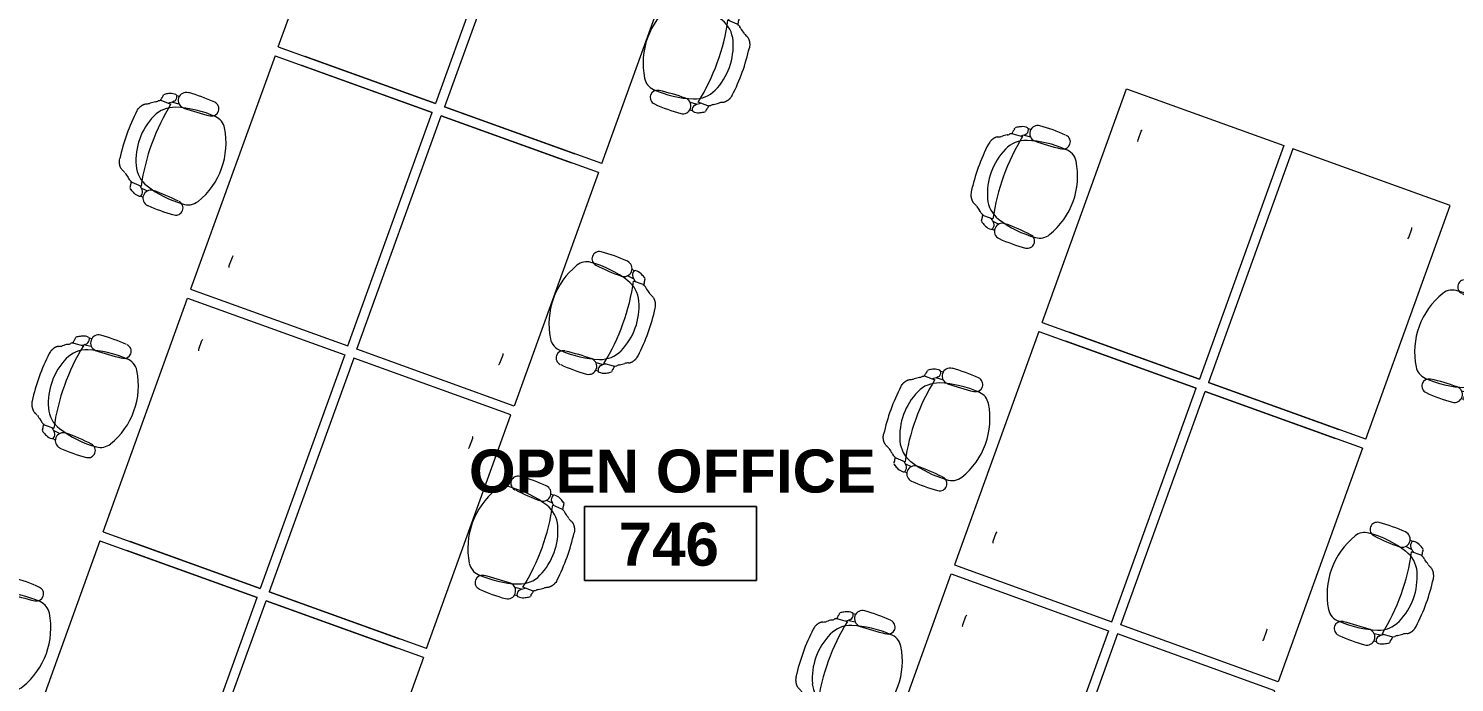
# Model space of a CAD drawing. Header units: inches. Extents: x -2349 to 1043, y -456 to 2193.
# Drawn here: x -1002.6 to -704.1, y 345.1 to 482 of the extents above; entities that cross this region are included whole.
import ezdxf

# ---------------------------------------------------------------- set-up
doc = ezdxf.new("R2010")
doc.units = ezdxf.units.IN
doc.header["$MEASUREMENT"] = 0
doc.layers.add('A-AREA-IDEN', color=2, linetype='Continuous', lineweight=9)
doc.layers.add('I-FURN', color=30, linetype='Continuous', lineweight=9)
doc.styles.add('Swis721 Lt BT_B', font='', dxfattribs={"height": 9})
doc.styles.get('Swis721 Lt BT_B').set_extended_font_data('Swis721 Lt BT', bold=True)

# ---------------------------------------------------------------- blocks, each defined once
blk = doc.blocks.new('Steelcase - Ology - Desk Electric - Rectangular - 29__ D - 52_ x 35_-7821944-7TH FLOOR POWER _ SIGNAL')
at = {"layer": 'I-FURN'}
for p, q in [((-29, -23.78), (-29, 11.22)), ((23, 11.22), (-29, 11.22)), ((23, -23.78), (23, 11.22)), ((-29, -23.78), (23, -23.78))]:
    blk.add_line(p, q, dxfattribs=at)
blk = doc.blocks.new('Steelcase - Ology - Desk Electric - Base - Rectangular - 29__ D - 34__ W - 76__ W-7821946-7TH FLOOR POWER _ SIGNAL')
at = {"layer": 'I-FURN'}
for p, q in [((-28.68, 11.22), (-28.68, -17.78)), ((13.8, -17.79), (13.8, -17.83)), ((13.8, -17.83), (14.11, -17.9)), ((14.11, -17.9), (16.01, -17.9)), ((16.01, -17.9), (16.31, -17.83)), ((16.31, -17.83), (16.31, -17.79))]:
    blk.add_line(p, q, dxfattribs=at)
blk = doc.blocks.new('Steelcase - Seating - Series 1 - Task Chair - Task Chair-7826190-7TH FLOOR POWER _ SIGNAL')
at = {"layer": 'I-FURN'}
for p, q in [((-10.17, -2.55), (-10.38, -2.55)), ((-9.09, -2.55), (-9.22, -4.65)), ((9.09, -2.55), (9.09, -4.68)), ((10.17, -2.55), (10.38, -2.55)), ((-11.19, -5.22), (-11.25, -5.79)), ((-9.88, -5.14), (-9.56, -4.85)), ((-9.56, -4.85), (-9.71, -6.23)), ((9.2, -4.34), (9.09, -4.19)), ((9.88, -5.14), (9.56, -4.85)), ((9.56, -4.85), (9.71, -6.22)), ((11.19, -5.22), (11.25, -5.79))]:
    blk.add_line(p, q, dxfattribs=at)
for centre, radius, start, end in [((-3.05, -7.65), 6, 114.254, 162.1001), ((0, -14.41), 13.41, 65.746, 114.254), ((3.05, -7.65), 6, 17.8999, 65.746), ((-10.88, -7.44), 1.69, 4.2771, 175.7229), ((11.73, -12.42), 21.53, 162.1001, 184.2769), ((-2.85, -9.17), 7.99, 142.7486, 147.2514), ((-0.12, -48.46), 44.74, 78.1161, 101.7376), ((-12.1, -12.55), 21.92, 355.1341, 17.8999), ((2.85, -9.17), 7.99, 32.7486, 37.2514), ((10.88, -7.43), 1.68, 4.515, 180.2888), ((22.73, -9.96), 35.4, 175.7229, 184.9987), ((-61.01, -7.05), 51.82, 353.3109, 359.705), ((61.01, -7.18), 51.82, 180.2888, 186.6891), ((-22.73, -10.08), 35.4, 355.0013, 4.515), ((-11.04, -13.04), 1.5, 184.9987, 353.3109), ((-6.5, -14.17), 3.24, 177.4671, 238.7484), ((6.5, -14.16), 3.25, 301.2516, 355.7231), ((11.04, -13.04), 1.5, 186.6891, 355.0013), ((0, -3.46), 15.77, 238.7484, 301.2516)]:
    blk.add_arc(centre, radius, start, end, dxfattribs=at)
for centre, major_axis, ratio, start_param, end_param in [((-7.15, 5.5), (0.87, 6.2), 0.154562, 3.399732, 3.701416), ((0.01, -31.09), (37.17, 0.02), 0.886583, 1.427587, 1.713397), ((7.16, 5.51), (-0.87, 6.2), 0.154825, 2.582529, 2.883606), ((-8.59, -6.34), (1.72, 5.94), 0.52706, 1.108678, 1.274239), ((-9.88, -3.86), (0.31, 1.61), 0.651034, 0.76658, 1.051038), ((2.41, 4.34), (12.7, 6.86), 0.060387, 3.254097, 3.377177), ((14.26, 36.92), (23.61, 40.36), 0.024762, 2.883774, 2.945408), ((-4.52, 16.42), (4.45, 18.42), 0.085659, 3.22746, 3.341758), ((-4.27, 16.52), (4.71, 18.52), 0.083254, 3.342674, 3.400954), ((86.51, -0.26), (95.89, 4.54), 0.22439, 2.946156, 2.989179), ((-86.51, -0.11), (-95.89, 4.68), 0.223967, 3.294323, 3.337389), ((4.31, 16.54), (-4.67, 18.53), 0.08384, 2.882769, 2.961473), ((4.62, 16.47), (-4.35, 18.45), 0.086501, 2.96286, 3.053569), ((-14.1, 37.05), (-23.45, 40.49), 0.023763, 3.337899, 3.400622), ((-2.41, 4.34), (-12.7, 6.86), 0.060387, 2.906008, 3.029088), ((9.88, -3.86), (-0.31, 1.61), 0.651034, 5.232147, 5.516606), ((8.59, -6.34), (-1.72, 5.94), 0.52706, 5.008946, 5.174507), ((-9.53, -4.74), (0.03, 2.1), 0.841362, 1.08627, 1.703617), ((-10.94, -4.92), (-0.004, 0.422), 0.857374, 1.745249, 2.84774), ((-11.02, -3.62), (-0.99, 1.63), 0.718676, 2.427045, 3.274454), ((11.02, -3.62), (0.99, 1.63), 0.718676, 3.008732, 3.85614), ((10.94, -4.92), (0.004, 0.422), 0.857374, 3.435445, 4.537937), ((9.53, -4.74), (-0.03, 2.1), 0.841362, 4.579568, 5.196915)]:
    blk.add_ellipse(centre, major_axis=major_axis, ratio=ratio, start_param=start_param, end_param=end_param, dxfattribs=at)
for points, knots in [([(-7.38, 0.17), (-7.35, 0.26), (-7.27, 0.4), (-7.14, 0.56), (-7.05, 0.66), (-6.98, 0.73), (-6.91, 0.8), (-6.83, 0.86), (-6.74, 0.93), (-6.65, 1), (-6.56, 1.06), (-6.46, 1.12), (-6.36, 1.18), (-6.25, 1.24), (-6.14, 1.29), (-5.99, 1.35), (-5.72, 1.45), (-5.46, 1.5), (-5.29, 1.53)], [-1, -1, -1, -1, -0.833333, -0.75, -0.708333, -0.666667, -0.625, -0.583333, -0.541667, -0.5, -0.458333, -0.416667, -0.375, -0.333333, -0.291667, -0.25, -0.166667, 0, 0, 0, 0]), ([(5.29, 1.53), (5.46, 1.51), (5.72, 1.45), (5.99, 1.36), (6.14, 1.29), (6.25, 1.24), (6.36, 1.19), (6.46, 1.13), (6.56, 1.07), (6.65, 1), (6.74, 0.94), (6.83, 0.87), (6.91, 0.8), (6.98, 0.73), (7.05, 0.66), (7.14, 0.57), (7.27, 0.4), (7.35, 0.26), (7.38, 0.18)], [-1, -1, -1, -1, -0.833333, -0.75, -0.708333, -0.666667, -0.625, -0.583333, -0.541667, -0.5, -0.458333, -0.416667, -0.375, -0.333333, -0.291667, -0.25, -0.166667, 0, 0, 0, 0]), ([(-9, -2.35), (-9.06, -2.35), (-9.17, -2.37), (-9.39, -2.4), (-9.6, -2.44), (-9.74, -2.47), (-9.81, -2.49), (-9.84, -2.5), (-9.85, -2.5)], [0, 0, 0, 0, 0.142857, 0.285714, 0.571429, 0.785714, 0.892857, 1, 1, 1, 1]), ([(9, -2.35), (9.06, -2.35), (9.17, -2.37), (9.39, -2.4), (9.6, -2.44), (9.74, -2.47), (9.81, -2.49), (9.84, -2.5), (9.85, -2.5)], [0, 0, 0, 0, 0.142857, 0.285714, 0.571429, 0.785714, 0.892857, 1, 1, 1, 1])]:
    blk.add_open_spline(points, degree=3, knots=knots, dxfattribs=at)
blk = doc.blocks.new('Steelcase - Ology - Desk Electric - Rectangular - 29__ D - 52_ x 35_-7821971-7TH FLOOR POWER _ SIGNAL')
at = {"layer": 'I-FURN'}
for p, q in [((-29, 23.78), (-29, -11.22)), ((-29, 23.78), (23, 23.78)), ((23, 23.78), (23, -11.22)), ((23, -11.22), (-29, -11.22))]:
    blk.add_line(p, q, dxfattribs=at)
blk = doc.blocks.new('Steelcase - Ology - Desk Electric - Base - Rectangular - 29__ D - 34__ W - 76__ W-7821973-7TH FLOOR POWER _ SIGNAL')
at = {"layer": 'I-FURN'}
for p, q in [((-28.68, -11.22), (-28.68, 17.78)), ((13.8, 17.83), (14.11, 17.9)), ((13.8, 17.79), (13.8, 17.83)), ((14.11, 17.9), (16.01, 17.9)), ((16.01, 17.9), (16.31, 17.83)), ((16.31, 17.83), (16.31, 17.79))]:
    blk.add_line(p, q, dxfattribs=at)
blk = doc.blocks.new('Steelcase - Seating - Series 1 - Task Chair - Task Chair-7826191-7TH FLOOR POWER _ SIGNAL')
at = {"layer": 'I-FURN'}
for p, q in [((-9.56, 4.85), (-9.71, 6.23)), ((9.56, 4.85), (9.71, 6.22)), ((-11.19, 5.22), (-11.25, 5.79)), ((-9.88, 5.14), (-9.56, 4.85)), ((-9.09, 2.55), (-9.22, 4.65)), ((9.09, 2.55), (9.09, 4.68)), ((9.2, 4.34), (9.09, 4.19)), ((9.88, 5.14), (9.56, 4.85)), ((11.19, 5.22), (11.25, 5.79)), ((-10.17, 2.55), (-10.38, 2.55)), ((10.17, 2.55), (10.38, 2.55))]:
    blk.add_line(p, q, dxfattribs=at)
for centre, radius, start, end in [((0, 3.46), 15.77, 58.7484, 121.2516), ((-6.5, 14.17), 3.24, 121.2516, 182.5329), ((6.5, 14.16), 3.25, 4.2769, 58.7484), ((22.73, 9.96), 35.4, 175.0013, 184.2771), ((-11.04, 13.04), 1.5, 6.6891, 175.0013), ((11.73, 12.42), 21.53, 175.7231, 197.8999), ((-61.01, 7.05), 51.82, 0.295, 6.6891), ((-12.1, 12.55), 21.92, 342.1001, 4.8659), ((61.01, 7.18), 51.82, 173.3109, 179.7112), ((11.04, 13.04), 1.5, 4.9987, 173.3109), ((-22.73, 10.08), 35.4, 355.485, 4.9987), ((-10.88, 7.44), 1.69, 184.2771, 355.7229), ((10.88, 7.43), 1.68, 179.7112, 355.485), ((-2.85, 9.17), 7.99, 212.7486, 217.2514), ((-0.12, 48.46), 44.74, 258.2624, 281.8839), ((-3.05, 7.65), 6, 197.8999, 245.746), ((3.05, 7.65), 6, 294.254, 342.1001), ((2.85, 9.17), 7.99, 322.7486, 327.2514), ((0, 14.41), 13.41, 245.746, 294.254)]:
    blk.add_arc(centre, radius, start, end, dxfattribs=at)
for centre, major_axis, ratio, start_param, end_param in [((-9.53, 4.74), (-0.03, 2.1), 0.841362, 1.437975, 2.055322), ((-10.94, 4.92), (0.004, 0.422), 0.857374, 0.293852, 1.396344), ((-8.59, 6.34), (-1.72, 5.94), 0.52706, 1.867354, 2.032914), ((-11.02, 3.62), (0.99, 1.63), 0.718676, 6.150324, 6.997733), ((11.02, 3.62), (-0.99, 1.63), 0.718676, 5.568638, 6.416046), ((8.59, 6.34), (1.72, 5.94), 0.52706, 4.250271, 4.415832), ((10.94, 4.92), (-0.004, 0.422), 0.857374, 4.886841, 5.989333), ((9.53, 4.74), (0.03, 2.1), 0.841362, 4.227863, 4.84521), ((-9.88, 3.86), (-0.31, 1.61), 0.651034, 2.090555, 2.375013), ((2.41, -4.34), (-12.7, 6.86), 0.060387, 6.047601, 6.170681), ((14.26, -36.92), (-23.61, 40.36), 0.024762, 0.196185, 0.257818), ((-4.52, -16.42), (-4.45, 18.42), 0.085659, 6.08302, 6.197318), ((-4.27, -16.52), (-4.71, 18.52), 0.083254, 6.023824, 6.082104), ((86.51, 0.26), (-95.89, 4.54), 0.22439, 0.152414, 0.195437), ((-7.15, -5.5), (-0.87, 6.2), 0.154562, 5.723362, 6.025046), ((7.16, -5.51), (0.87, 6.2), 0.154825, 0.257987, 0.559064), ((-86.51, 0.11), (95.89, 4.68), 0.223967, 6.087389, 6.130455), ((4.31, -16.54), (4.67, 18.53), 0.08384, 0.18012, 0.258824), ((4.62, -16.47), (4.35, 18.45), 0.086501, 0.088023, 0.178733), ((-14.1, -37.05), (23.45, 40.49), 0.023763, 6.024156, 6.086879), ((-2.41, -4.34), (12.7, 6.86), 0.060387, 0.112505, 0.235585), ((9.88, 3.86), (0.31, 1.61), 0.651034, 3.908172, 4.192631), ((0.01, 31.09), (-37.17, 0.02), 0.886583, 1.428196, 1.714006)]:
    blk.add_ellipse(centre, major_axis=major_axis, ratio=ratio, start_param=start_param, end_param=end_param, dxfattribs=at)
for points, knots in [([(-9, 2.35), (-9.06, 2.35), (-9.17, 2.37), (-9.39, 2.4), (-9.6, 2.44), (-9.74, 2.47), (-9.81, 2.49), (-9.84, 2.5), (-9.85, 2.5)], [0, 0, 0, 0, 0.142857, 0.285714, 0.571429, 0.785714, 0.892857, 1, 1, 1, 1]), ([(9, 2.35), (9.06, 2.35), (9.17, 2.37), (9.39, 2.4), (9.6, 2.44), (9.74, 2.47), (9.81, 2.49), (9.84, 2.5), (9.85, 2.5)], [0, 0, 0, 0, 0.142857, 0.285714, 0.571429, 0.785714, 0.892857, 1, 1, 1, 1]), ([(-7.38, -0.17), (-7.35, -0.26), (-7.27, -0.4), (-7.14, -0.56), (-7.05, -0.66), (-6.98, -0.73), (-6.91, -0.8), (-6.83, -0.86), (-6.74, -0.93), (-6.65, -1), (-6.56, -1.06), (-6.46, -1.12), (-6.36, -1.18), (-6.25, -1.24), (-6.14, -1.29), (-5.99, -1.35), (-5.72, -1.45), (-5.46, -1.5), (-5.29, -1.53)], [-1, -1, -1, -1, -0.833333, -0.75, -0.708333, -0.666667, -0.625, -0.583333, -0.541667, -0.5, -0.458333, -0.416667, -0.375, -0.333333, -0.291667, -0.25, -0.166667, 0, 0, 0, 0]), ([(5.29, -1.53), (5.46, -1.51), (5.72, -1.45), (5.99, -1.36), (6.14, -1.29), (6.25, -1.24), (6.36, -1.19), (6.46, -1.13), (6.56, -1.07), (6.65, -1), (6.74, -0.94), (6.83, -0.87), (6.91, -0.8), (6.98, -0.73), (7.05, -0.66), (7.14, -0.57), (7.27, -0.4), (7.35, -0.26), (7.38, -0.18)], [-1, -1, -1, -1, -0.833333, -0.75, -0.708333, -0.666667, -0.625, -0.583333, -0.541667, -0.5, -0.458333, -0.416667, -0.375, -0.333333, -0.291667, -0.25, -0.166667, 0, 0, 0, 0])]:
    blk.add_open_spline(points, degree=3, knots=knots, dxfattribs=at)
blk = doc.blocks.new('Room Tag - Room Name and Number-3379422-7TH FLOOR POWER _ SIGNAL')
at = {"layer": 'A-AREA-IDEN'}
for p, q in [((-0.1881, -0.1636), (-0.1881, -0.0018)), ((-0.1881, -0.0018), (0.1869, -0.0018)), ((0.1869, -0.0018), (-0.1881, -0.0018)), ((-0.1881, -0.0018), (-0.1881, -0.1636)), ((0.1869, -0.0018), (0.1869, -0.1636)), ((0.1869, -0.1636), (0.1869, -0.0018)), ((0.1869, -0.1636), (-0.1881, -0.1636)), ((-0.1881, -0.1636), (0.1869, -0.1636))]:
    blk.add_line(p, q, dxfattribs=at)

msp = doc.modelspace()

# ---------------------------------------------------------------- block references
at = {"layer": 'A-AREA-IDEN', "xscale": 95.99999999999994, "yscale": 95.99999999999994, "zscale": 95.99999999999994}
msp.add_blockref('Room Tag - Room Name and Number-3379422-7TH FLOOR POWER _ SIGNAL', (-868.17, 382.13), dxfattribs=at)
at = {"layer": 'I-FURN'}
for name, p, rotation in [('Steelcase - Ology - Desk Electric - Rectangular - 29__ D - 52_ x 35_-7821971-7TH FLOOR POWER _ SIGNAL', (-918.1, 497.42), 70.14595711552198), ('Steelcase - Ology - Desk Electric - Base - Rectangular - 29__ D - 34__ W - 76__ W-7821973-7TH FLOOR POWER _ SIGNAL', (-918.21, 497.12), 70.14595711552198), ('Steelcase - Ology - Desk Electric - Rectangular - 29__ D - 52_ x 35_-7821944-7TH FLOOR POWER _ SIGNAL', (-895.11, 489.12), 70.14595711552235), ('Steelcase - Ology - Desk Electric - Base - Rectangular - 29__ D - 34__ W - 76__ W-7821946-7TH FLOOR POWER _ SIGNAL', (-895.22, 488.82), 70.14595711552235), ('Steelcase - Seating - Series 1 - Task Chair - Task Chair-7826190-7TH FLOOR POWER _ SIGNAL', (-854.94, 473.55), 250.1459571155221), ('Steelcase - Ology - Desk Electric - Rectangular - 29__ D - 52_ x 35_-7821944-7TH FLOOR POWER _ SIGNAL', (-938.48, 440.99), 250.145957115522), ('Steelcase - Seating - Series 1 - Task Chair - Task Chair-7826190-7TH FLOOR POWER _ SIGNAL', (-980.27, 459.26), 70.14595711552266), ('Steelcase - Ology - Desk Electric - Base - Rectangular - 29__ D - 34__ W - 76__ W-7821946-7TH FLOOR POWER _ SIGNAL', (-938.37, 441.29), 250.145957115522), ('Steelcase - Ology - Desk Electric - Rectangular - 29__ D - 52_ x 35_-7821971-7TH FLOOR POWER _ SIGNAL', (-758.21, 439.68), 70.14595711552265), ('Steelcase - Ology - Desk Electric - Rectangular - 29__ D - 52_ x 35_-7821971-7TH FLOOR POWER _ SIGNAL', (-915.49, 432.68), 250.1459571155217), ('Steelcase - Ology - Desk Electric - Base - Rectangular - 29__ D - 34__ W - 76__ W-7821973-7TH FLOOR POWER _ SIGNAL', (-915.38, 432.99), 250.1459571155217), ('Steelcase - Seating - Series 1 - Task Chair - Task Chair-7826191-7TH FLOOR POWER _ SIGNAL', (-802.03, 452.32), 250.145957115522), ('Steelcase - Ology - Desk Electric - Base - Rectangular - 29__ D - 34__ W - 76__ W-7821973-7TH FLOOR POWER _ SIGNAL', (-758.31, 439.38), 70.14595711552265), ('Steelcase - Ology - Desk Electric - Rectangular - 29__ D - 52_ x 35_-7821944-7TH FLOOR POWER _ SIGNAL', (-735.22, 431.38), 70.145957115523), ('Steelcase - Ology - Desk Electric - Base - Rectangular - 29__ D - 34__ W - 76__ W-7821946-7TH FLOOR POWER _ SIGNAL', (-735.33, 431.08), 70.145957115523), ('Steelcase - Seating - Series 1 - Task Chair - Task Chair-7826191-7TH FLOOR POWER _ SIGNAL', (-874.64, 419), 70.14595711552195), ('Steelcase - Seating - Series 1 - Task Chair - Task Chair-7826190-7TH FLOOR POWER _ SIGNAL', (-693.43, 413.1), 250.1459571155236), ('Steelcase - Ology - Desk Electric - Rectangular - 29__ D - 52_ x 35_-7821971-7TH FLOOR POWER _ SIGNAL', (-954.78, 395.84), 70.14595711552222), ('Steelcase - Seating - Series 1 - Task Chair - Task Chair-7826191-7TH FLOOR POWER _ SIGNAL', (-998.61, 408.47), 250.1459571155216), ('Steelcase - Ology - Desk Electric - Rectangular - 29__ D - 52_ x 35_-7821944-7TH FLOOR POWER _ SIGNAL', (-778.58, 383.25), 250.145957115523), ('Steelcase - Ology - Desk Electric - Base - Rectangular - 29__ D - 34__ W - 76__ W-7821973-7TH FLOOR POWER _ SIGNAL', (-954.89, 395.54), 70.14595711552222), ('Steelcase - Ology - Desk Electric - Base - Rectangular - 29__ D - 34__ W - 76__ W-7821946-7TH FLOOR POWER _ SIGNAL', (-778.47, 383.55), 250.145957115523), ('Steelcase - Ology - Desk Electric - Rectangular - 29__ D - 52_ x 35_-7821944-7TH FLOOR POWER _ SIGNAL', (-931.79, 387.54), 70.1459571155226), ('Steelcase - Seating - Series 1 - Task Chair - Task Chair-7826190-7TH FLOOR POWER _ SIGNAL', (-820.37, 401.53), 70.1459571155236), ('Steelcase - Ology - Desk Electric - Base - Rectangular - 29__ D - 34__ W - 76__ W-7821946-7TH FLOOR POWER _ SIGNAL', (-931.9, 387.24), 70.1459571155226), ('Steelcase - Ology - Desk Electric - Rectangular - 29__ D - 52_ x 35_-7821971-7TH FLOOR POWER _ SIGNAL', (-755.59, 374.95), 250.1459571155227), ('Steelcase - Ology - Desk Electric - Base - Rectangular - 29__ D - 34__ W - 76__ W-7821973-7TH FLOOR POWER _ SIGNAL', (-755.49, 375.25), 250.1459571155227), ('Steelcase - Seating - Series 1 - Task Chair - Task Chair-7826190-7TH FLOOR POWER _ SIGNAL', (-891.62, 371.97), 250.1459571155224), ('Steelcase - Seating - Series 1 - Task Chair - Task Chair-7826191-7TH FLOOR POWER _ SIGNAL', (-711.77, 362.31), 70.14595711552211), ('Steelcase - Ology - Desk Electric - Rectangular - 29__ D - 52_ x 35_-7821944-7TH FLOOR POWER _ SIGNAL', (-975.16, 339.4), 250.1459571155224), ('Steelcase - Seating - Series 1 - Task Chair - Task Chair-7826190-7TH FLOOR POWER _ SIGNAL', (-1016.95, 357.68), 70.14595711552305), ('Steelcase - Ology - Desk Electric - Base - Rectangular - 29__ D - 34__ W - 76__ W-7821946-7TH FLOOR POWER _ SIGNAL', (-975.05, 339.71), 250.1459571155224), ('Steelcase - Ology - Desk Electric - Rectangular - 29__ D - 52_ x 35_-7821971-7TH FLOOR POWER _ SIGNAL', (-794.88, 338.1), 70.14595711552218), ('Steelcase - Ology - Desk Electric - Rectangular - 29__ D - 52_ x 35_-7821971-7TH FLOOR POWER _ SIGNAL', (-952.17, 331.1), 250.145957115522), ('Steelcase - Ology - Desk Electric - Base - Rectangular - 29__ D - 34__ W - 76__ W-7821973-7TH FLOOR POWER _ SIGNAL', (-952.06, 331.41), 250.145957115522), ('Steelcase - Seating - Series 1 - Task Chair - Task Chair-7826191-7TH FLOOR POWER _ SIGNAL', (-838.71, 350.74), 250.1459571155216), ('Steelcase - Ology - Desk Electric - Base - Rectangular - 29__ D - 34__ W - 76__ W-7821973-7TH FLOOR POWER _ SIGNAL', (-794.99, 337.8), 70.14595711552218), ('Steelcase - Ology - Desk Electric - Rectangular - 29__ D - 52_ x 35_-7821944-7TH FLOOR POWER _ SIGNAL', (-771.9, 329.8), 70.1459571155225), ('Steelcase - Ology - Desk Electric - Base - Rectangular - 29__ D - 34__ W - 76__ W-7821946-7TH FLOOR POWER _ SIGNAL', (-772.01, 329.5), 70.1459571155225)]:
    msp.add_blockref(name, p, dxfattribs=dict(at, rotation=rotation))

# ---------------------------------------------------------------- texts
at = {"layer": 'A-AREA-IDEN', "char_height": 9, "attachment_point": 1, "style": 'Swis721 Lt BT_B'}
for s, insert, width in [('OPEN OFFICE', (-910.41, 393.85), 102.111), ('746', (-879.06, 378.53), 25.452)]:
    msp.add_mtext(s, dxfattribs=dict(at, insert=insert, width=width))

doc.saveas('drawing.dxf')
